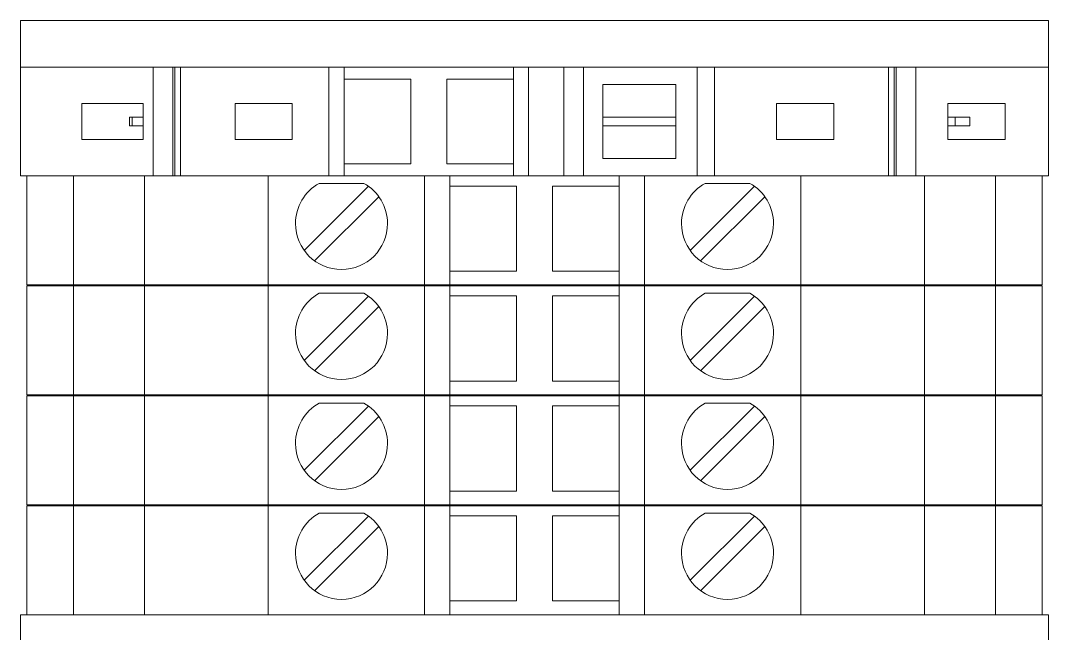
# Model space of a CAD drawing. Header units: millimetres. Extents: x 4962 to 7449, y 754 to 2938.
# Drawn here: x 7142.87 to 7191.47, y 1809.19 to 1838.17 of the extents above; entities that cross this region are included whole.
import ezdxf

# ---------------------------------------------------------------- set-up
doc = ezdxf.new("R2010")
doc.units = ezdxf.units.MM
doc.layers.add('000-PI-Oprema', color=30, linetype='Continuous', lineweight=5)
doc.layers.add('000-PI-ORMAR', color=2, linetype='Continuous')

msp = doc.modelspace()

# ---------------------------------------------------------------- linework, layer by layer
at = {"color": 0, "linetype": 'ByBlock', "lineweight": 0, "ltscale": 0.25}
for points in [[(7142.867, 1838.171), (7142.867, 1830.821), (7191.467, 1830.821), (7191.467, 1838.171), (7142.867, 1838.171)], [(7142.867, 1810.071), (7142.867, 1802.721), (7191.467, 1802.721), (7191.467, 1810.071), (7142.867, 1810.071)]]:
    msp.add_lwpolyline(points, dxfattribs=at)
at = {"layer": '000-PI-Oprema', "color": 0, "linetype": 'ByBlock', "lineweight": 0}
for p, q in [((7142.867, 1838.171), (7142.867, 1830.821)), ((7191.467, 1838.171), (7142.867, 1838.171)), ((7191.467, 1830.821), (7191.467, 1838.171)), ((7149.133, 1835.971), (7142.867, 1835.971)), ((7149.133, 1830.821), (7149.133, 1835.971)), ((7150.069, 1835.971), (7149.133, 1835.971)), ((7150.069, 1830.821), (7150.069, 1835.971)), ((7150.169, 1835.971), (7150.069, 1835.971)), ((7150.169, 1835.971), (7150.169, 1830.821)), ((7150.427, 1835.971), (7150.169, 1835.971)), ((7150.427, 1835.971), (7150.427, 1830.821)), ((7157.449, 1835.971), (7150.427, 1835.971)), ((7157.449, 1835.971), (7158.167, 1835.971)), ((7157.449, 1830.821), (7157.449, 1835.971)), ((7158.167, 1835.396), (7158.167, 1835.971)), ((7158.167, 1835.971), (7166.167, 1835.971)), ((7166.167, 1835.971), (7166.167, 1835.396)), ((7166.167, 1835.971), (7166.886, 1835.971)), ((7166.886, 1835.971), (7168.557, 1835.971)), ((7166.886, 1830.821), (7166.886, 1835.971)), ((7169.483, 1835.971), (7168.557, 1835.971)), ((7168.557, 1835.971), (7168.557, 1830.821)), ((7174.856, 1835.971), (7169.483, 1835.971)), ((7169.483, 1835.971), (7169.483, 1830.821)), ((7174.856, 1835.971), (7174.856, 1830.821)), ((7175.677, 1835.971), (7174.856, 1835.971)), ((7175.677, 1830.821), (7175.677, 1835.971)), ((7175.677, 1835.971), (7183.907, 1835.971)), ((7183.907, 1835.971), (7183.907, 1830.821)), ((7183.907, 1835.971), (7184.165, 1835.971)), ((7184.165, 1830.821), (7184.165, 1835.971)), ((7184.165, 1835.971), (7184.265, 1835.971)), ((7185.202, 1835.971), (7184.265, 1835.971)), ((7184.265, 1830.821), (7184.265, 1835.971)), ((7185.202, 1835.971), (7191.467, 1835.971)), ((7185.202, 1830.821), (7185.202, 1835.971)), ((7158.167, 1831.396), (7158.167, 1835.396)), ((7158.167, 1835.396), (7161.317, 1835.396)), ((7161.317, 1835.396), (7161.317, 1831.396)), ((7163.017, 1835.396), (7166.167, 1835.396)), ((7163.017, 1831.396), (7163.017, 1835.396)), ((7166.167, 1835.396), (7166.167, 1831.396)), ((7170.392, 1835.146), (7173.842, 1835.146)), ((7170.392, 1833.596), (7170.392, 1835.146)), ((7173.842, 1835.146), (7173.842, 1833.596)), ((7145.767, 1832.546), (7145.767, 1834.246)), ((7145.767, 1834.246), (7148.667, 1834.246)), ((7148.667, 1834.246), (7148.667, 1833.596)), ((7153.017, 1834.246), (7155.717, 1834.246)), ((7153.017, 1832.546), (7153.017, 1834.246)), ((7155.717, 1834.246), (7155.717, 1832.546)), ((7178.617, 1834.246), (7181.317, 1834.246)), ((7178.617, 1832.546), (7178.617, 1834.246)), ((7181.317, 1834.246), (7181.317, 1832.546)), ((7186.717, 1833.596), (7186.717, 1834.246)), ((7186.717, 1834.246), (7189.417, 1834.246)), ((7189.417, 1834.246), (7189.417, 1832.546)), ((7148.152, 1833.596), (7148.022, 1833.596)), ((7148.022, 1833.196), (7148.022, 1833.596)), ((7148.152, 1833.196), (7148.022, 1833.196)), ((7148.152, 1833.596), (7148.152, 1833.196)), ((7148.152, 1833.596), (7148.667, 1833.596)), ((7148.152, 1833.196), (7148.667, 1833.196)), ((7148.667, 1833.596), (7148.667, 1833.196)), ((7148.667, 1833.196), (7148.667, 1832.546)), ((7170.392, 1833.596), (7173.842, 1833.596)), ((7170.392, 1833.196), (7170.392, 1833.596)), ((7170.392, 1833.196), (7173.842, 1833.196)), ((7170.392, 1831.646), (7170.392, 1833.196)), ((7173.842, 1833.596), (7173.842, 1833.196)), ((7173.842, 1833.196), (7173.842, 1831.646)), ((7186.717, 1833.196), (7186.717, 1833.596)), ((7186.717, 1833.596), (7187.052, 1833.596)), ((7186.717, 1833.196), (7187.052, 1833.196)), ((7186.717, 1832.546), (7186.717, 1833.196)), ((7187.052, 1833.596), (7187.052, 1833.196)), ((7187.752, 1833.596), (7187.052, 1833.596)), ((7187.752, 1833.196), (7187.052, 1833.196)), ((7187.752, 1833.596), (7187.752, 1833.196)), ((7148.667, 1832.546), (7145.767, 1832.546)), ((7155.717, 1832.546), (7153.017, 1832.546)), ((7181.317, 1832.546), (7178.617, 1832.546)), ((7189.417, 1832.546), (7186.717, 1832.546)), ((7161.317, 1831.396), (7158.167, 1831.396)), ((7158.167, 1830.821), (7158.167, 1831.396)), ((7166.167, 1831.396), (7163.017, 1831.396)), ((7166.167, 1831.396), (7166.167, 1830.821)), ((7173.842, 1831.646), (7170.392, 1831.646)), ((7150.069, 1830.821), (7149.133, 1830.821)), ((7150.169, 1830.821), (7150.069, 1830.821)), ((7150.427, 1830.821), (7150.169, 1830.821)), ((7157.449, 1830.821), (7158.167, 1830.821)), ((7142.867, 1810.071), (7142.867, 1802.721)), ((7191.467, 1810.071), (7142.867, 1810.071)), ((7191.467, 1802.721), (7191.467, 1810.071))]:
    msp.add_line(p, q, dxfattribs=at)
at = {"layer": '000-PI-Oprema', "color": 0, "linetype": 'ByBlock', "lineweight": 0, "ltscale": 0.25}
msp.add_line((7191.467, 1830.821), (7142.867, 1830.821), dxfattribs=at)
at = {"layer": '000-PI-ORMAR', "color": 0, "linetype": 'ByBlock', "lineweight": 0}
for p, q in [((7143.167, 1830.821), (7143.167, 1830.821)), ((7145.367, 1830.821), (7143.167, 1830.821)), ((7143.167, 1830.821), (7143.167, 1825.671)), ((7145.367, 1830.821), (7145.367, 1830.821)), ((7145.367, 1830.821), (7146.959, 1830.821)), ((7145.367, 1830.821), (7145.367, 1825.671)), ((7146.959, 1830.821), (7149.101, 1830.821)), ((7147.417, 1830.821), (7147.417, 1830.821)), ((7148.728, 1830.821), (7148.728, 1825.671)), ((7149.485, 1830.821), (7149.101, 1830.821)), ((7151.993, 1830.821), (7149.485, 1830.821)), ((7149.667, 1830.821), (7149.667, 1830.821)), ((7151.167, 1830.821), (7151.167, 1830.821)), ((7151.993, 1830.821), (7154.567, 1830.821)), ((7152.317, 1830.821), (7152.317, 1830.821)), ((7154.567, 1830.821), (7161.967, 1830.821)), ((7154.567, 1830.821), (7154.567, 1825.671)), ((7157.367, 1830.821), (7157.367, 1830.821)), ((7161.967, 1830.821), (7163.167, 1830.821)), ((7161.967, 1830.821), (7161.967, 1825.671)), ((7163.167, 1830.821), (7163.167, 1830.821)), ((7163.167, 1830.821), (7171.167, 1830.821)), ((7163.167, 1830.821), (7163.167, 1825.671)), ((7171.167, 1830.821), (7171.167, 1830.821)), ((7171.167, 1830.821), (7172.367, 1830.821)), ((7171.167, 1830.821), (7171.167, 1825.671)), ((7172.367, 1830.821), (7179.767, 1830.821)), ((7172.367, 1830.821), (7172.367, 1825.671)), ((7179.767, 1830.821), (7182.341, 1830.821)), ((7179.767, 1830.821), (7179.767, 1825.671)), ((7184.849, 1830.821), (7182.341, 1830.821)), ((7183.167, 1830.821), (7183.167, 1830.821)), ((7183.467, 1830.821), (7183.467, 1830.821)), ((7184.367, 1830.821), (7184.367, 1830.821)), ((7185.233, 1830.821), (7184.849, 1830.821)), ((7185.233, 1830.821), (7187.375, 1830.821)), ((7185.606, 1830.821), (7185.606, 1825.671)), ((7186.917, 1830.821), (7186.917, 1830.821)), ((7187.375, 1830.821), (7188.967, 1830.821)), ((7188.967, 1830.821), (7188.967, 1830.821)), ((7188.967, 1830.821), (7190.167, 1830.821)), ((7188.967, 1830.821), (7188.967, 1825.671)), ((7189.667, 1830.821), (7189.667, 1830.821)), ((7190.167, 1830.821), (7190.167, 1830.821)), ((7190.167, 1830.821), (7190.484, 1830.821)), ((7191.167, 1830.821), (7190.484, 1830.821)), ((7191.167, 1830.821), (7191.167, 1830.821)), ((7191.167, 1830.821), (7191.167, 1825.671)), ((7159.313, 1830.337), (7156.277, 1827.301)), ((7156.984, 1830.471), (7156.984, 1830.471)), ((7159.101, 1830.471), (7156.984, 1830.471)), ((7159.101, 1830.471), (7159.101, 1830.471)), ((7159.313, 1830.337), (7159.313, 1830.337)), ((7163.167, 1830.346), (7166.317, 1830.346)), ((7163.167, 1830.346), (7163.167, 1830.346)), ((7166.317, 1830.346), (7166.317, 1826.321)), ((7166.317, 1830.346), (7166.317, 1830.346)), ((7168.017, 1826.321), (7168.017, 1830.346)), ((7168.017, 1830.346), (7171.167, 1830.346)), ((7168.017, 1830.346), (7168.017, 1830.346)), ((7171.167, 1830.346), (7171.167, 1830.346)), ((7177.563, 1830.337), (7174.527, 1827.301)), ((7175.234, 1830.471), (7175.234, 1830.471)), ((7177.351, 1830.471), (7175.234, 1830.471)), ((7177.351, 1830.471), (7177.351, 1830.471)), ((7177.563, 1830.337), (7177.563, 1830.337)), ((7156.772, 1826.806), (7159.808, 1829.842)), ((7159.808, 1829.842), (7159.808, 1829.842)), ((7161.967, 1829.871), (7161.967, 1827.271)), ((7161.967, 1829.871), (7161.967, 1829.871)), ((7172.367, 1829.871), (7172.367, 1827.271)), ((7172.367, 1829.871), (7172.367, 1829.871)), ((7175.022, 1826.806), (7178.058, 1829.842)), ((7178.058, 1829.842), (7178.058, 1829.842)), ((7156.277, 1827.301), (7156.277, 1827.301)), ((7161.967, 1827.271), (7161.967, 1827.271)), ((7172.367, 1827.271), (7172.367, 1827.271)), ((7174.527, 1827.301), (7174.527, 1827.301)), ((7156.772, 1826.806), (7156.772, 1826.806)), ((7175.022, 1826.806), (7175.022, 1826.806)), ((7166.317, 1826.321), (7163.167, 1826.321)), ((7163.167, 1826.321), (7163.167, 1826.321)), ((7166.317, 1826.321), (7166.317, 1826.321)), ((7171.167, 1826.321), (7168.017, 1826.321)), ((7168.017, 1826.321), (7168.017, 1826.321)), ((7171.167, 1826.321), (7171.167, 1826.321)), ((7145.367, 1825.671), (7143.167, 1825.671)), ((7143.167, 1825.671), (7143.167, 1825.671)), ((7143.167, 1825.621), (7143.167, 1825.621)), ((7145.367, 1825.621), (7143.167, 1825.621)), ((7143.167, 1825.621), (7143.167, 1820.471)), ((7145.367, 1825.671), (7146.959, 1825.671)), ((7145.367, 1825.671), (7145.367, 1825.671)), ((7145.367, 1825.621), (7145.367, 1825.621)), ((7145.367, 1825.621), (7146.959, 1825.621)), ((7145.367, 1825.621), (7145.367, 1820.471)), ((7146.959, 1825.671), (7149.101, 1825.671)), ((7146.959, 1825.621), (7149.101, 1825.621)), ((7147.417, 1825.671), (7147.417, 1825.671)), ((7147.417, 1825.621), (7147.417, 1825.621)), ((7148.728, 1825.621), (7148.728, 1820.471)), ((7149.101, 1825.671), (7149.485, 1825.671)), ((7149.485, 1825.621), (7149.101, 1825.621)), ((7149.485, 1825.671), (7151.993, 1825.671)), ((7151.993, 1825.621), (7149.485, 1825.621)), ((7149.667, 1825.671), (7149.667, 1825.671)), ((7149.667, 1825.621), (7149.667, 1825.621)), ((7151.167, 1825.621), (7151.167, 1825.621)), ((7151.993, 1825.671), (7154.567, 1825.671)), ((7151.993, 1825.621), (7154.567, 1825.621)), ((7152.317, 1825.671), (7152.317, 1825.671)), ((7152.317, 1825.621), (7152.317, 1825.621)), ((7154.567, 1825.671), (7161.967, 1825.671)), ((7154.567, 1825.621), (7161.967, 1825.621)), ((7154.567, 1825.621), (7154.567, 1820.471)), ((7157.367, 1825.671), (7157.367, 1825.671)), ((7157.367, 1825.621), (7157.367, 1825.621)), ((7161.967, 1825.671), (7163.167, 1825.671)), ((7161.967, 1825.621), (7163.167, 1825.621)), ((7161.967, 1825.621), (7161.967, 1820.471)), ((7163.167, 1825.671), (7171.167, 1825.671)), ((7163.167, 1825.671), (7163.167, 1825.671)), ((7163.167, 1825.621), (7163.167, 1825.621)), ((7163.167, 1825.621), (7171.167, 1825.621)), ((7163.167, 1825.621), (7163.167, 1820.471)), ((7171.167, 1825.671), (7172.367, 1825.671)), ((7171.167, 1825.671), (7171.167, 1825.671)), ((7171.167, 1825.621), (7171.167, 1825.621)), ((7171.167, 1825.621), (7172.367, 1825.621)), ((7171.167, 1825.621), (7171.167, 1820.471)), ((7172.367, 1825.671), (7179.767, 1825.671)), ((7172.367, 1825.621), (7179.767, 1825.621)), ((7172.367, 1825.621), (7172.367, 1820.471)), ((7179.767, 1825.671), (7182.341, 1825.671)), ((7179.767, 1825.621), (7182.341, 1825.621)), ((7179.767, 1825.621), (7179.767, 1820.471)), ((7182.341, 1825.671), (7184.849, 1825.671)), ((7184.849, 1825.621), (7182.341, 1825.621)), ((7183.167, 1825.621), (7183.167, 1825.621)), ((7183.467, 1825.671), (7183.467, 1825.671)), ((7183.467, 1825.621), (7183.467, 1825.621)), ((7184.367, 1825.671), (7184.367, 1825.671)), ((7184.367, 1825.621), (7184.367, 1825.621)), ((7184.849, 1825.671), (7185.233, 1825.671)), ((7185.233, 1825.621), (7184.849, 1825.621)), ((7185.233, 1825.671), (7187.375, 1825.671)), ((7185.233, 1825.621), (7187.375, 1825.621)), ((7185.606, 1825.621), (7185.606, 1820.471)), ((7186.917, 1825.671), (7186.917, 1825.671)), ((7186.917, 1825.621), (7186.917, 1825.621)), ((7187.375, 1825.671), (7188.967, 1825.671)), ((7187.375, 1825.621), (7188.967, 1825.621)), ((7188.967, 1825.671), (7190.167, 1825.671)), ((7188.967, 1825.671), (7188.967, 1825.671)), ((7188.967, 1825.621), (7188.967, 1825.621)), ((7188.967, 1825.621), (7190.167, 1825.621)), ((7188.967, 1825.621), (7188.967, 1820.471)), ((7189.667, 1825.621), (7189.667, 1825.621)), ((7190.167, 1825.671), (7190.484, 1825.671)), ((7190.167, 1825.671), (7190.167, 1825.671)), ((7190.167, 1825.621), (7190.167, 1825.621)), ((7190.167, 1825.621), (7190.484, 1825.621)), ((7191.167, 1825.671), (7190.484, 1825.671)), ((7191.167, 1825.621), (7190.484, 1825.621)), ((7191.167, 1825.671), (7191.167, 1825.671)), ((7191.167, 1825.621), (7191.167, 1825.621)), ((7191.167, 1825.621), (7191.167, 1820.471)), ((7159.313, 1825.137), (7156.277, 1822.101)), ((7156.984, 1825.271), (7156.984, 1825.271)), ((7159.101, 1825.271), (7156.984, 1825.271)), ((7159.101, 1825.271), (7159.101, 1825.271)), ((7159.313, 1825.137), (7159.313, 1825.137)), ((7163.167, 1825.146), (7166.317, 1825.146)), ((7163.167, 1825.146), (7163.167, 1825.146)), ((7166.317, 1825.146), (7166.317, 1821.121)), ((7166.317, 1825.146), (7166.317, 1825.146)), ((7168.017, 1821.121), (7168.017, 1825.146)), ((7168.017, 1825.146), (7171.167, 1825.146)), ((7168.017, 1825.146), (7168.017, 1825.146)), ((7171.167, 1825.146), (7171.167, 1825.146)), ((7177.563, 1825.137), (7174.527, 1822.101)), ((7175.234, 1825.271), (7175.234, 1825.271)), ((7177.351, 1825.271), (7175.234, 1825.271)), ((7177.351, 1825.271), (7177.351, 1825.271)), ((7177.563, 1825.137), (7177.563, 1825.137)), ((7156.772, 1821.606), (7159.808, 1824.642)), ((7159.808, 1824.642), (7159.808, 1824.642)), ((7161.967, 1824.671), (7161.967, 1822.071)), ((7161.967, 1824.671), (7161.967, 1824.671)), ((7172.367, 1824.671), (7172.367, 1822.071)), ((7172.367, 1824.671), (7172.367, 1824.671)), ((7175.022, 1821.606), (7178.058, 1824.642)), ((7178.058, 1824.642), (7178.058, 1824.642)), ((7156.277, 1822.101), (7156.277, 1822.101)), ((7161.967, 1822.071), (7161.967, 1822.071)), ((7172.367, 1822.071), (7172.367, 1822.071)), ((7174.527, 1822.101), (7174.527, 1822.101)), ((7156.772, 1821.606), (7156.772, 1821.606)), ((7175.022, 1821.606), (7175.022, 1821.606)), ((7166.317, 1821.121), (7163.167, 1821.121)), ((7163.167, 1821.121), (7163.167, 1821.121)), ((7166.317, 1821.121), (7166.317, 1821.121)), ((7171.167, 1821.121), (7168.017, 1821.121)), ((7168.017, 1821.121), (7168.017, 1821.121)), ((7171.167, 1821.121), (7171.167, 1821.121)), ((7145.367, 1820.471), (7143.167, 1820.471)), ((7143.167, 1820.471), (7143.167, 1820.471)), ((7143.167, 1820.421), (7143.167, 1820.421)), ((7145.367, 1820.421), (7143.167, 1820.421)), ((7143.167, 1820.421), (7143.167, 1815.271)), ((7145.367, 1820.471), (7146.959, 1820.471)), ((7145.367, 1820.471), (7145.367, 1820.471)), ((7145.367, 1820.421), (7145.367, 1820.421)), ((7145.367, 1820.421), (7146.959, 1820.421)), ((7145.367, 1820.421), (7145.367, 1815.271)), ((7146.959, 1820.471), (7149.101, 1820.471)), ((7146.959, 1820.421), (7149.101, 1820.421)), ((7147.417, 1820.471), (7147.417, 1820.471)), ((7147.417, 1820.421), (7147.417, 1820.421)), ((7148.728, 1820.421), (7148.728, 1815.271)), ((7149.101, 1820.471), (7149.485, 1820.471)), ((7149.485, 1820.421), (7149.101, 1820.421)), ((7149.485, 1820.471), (7151.993, 1820.471)), ((7151.993, 1820.421), (7149.485, 1820.421)), ((7149.667, 1820.471), (7149.667, 1820.471)), ((7149.667, 1820.421), (7149.667, 1820.421)), ((7151.167, 1820.421), (7151.167, 1820.421)), ((7151.993, 1820.471), (7154.567, 1820.471)), ((7151.993, 1820.421), (7154.567, 1820.421)), ((7152.317, 1820.471), (7152.317, 1820.471)), ((7152.317, 1820.421), (7152.317, 1820.421)), ((7154.567, 1820.471), (7161.967, 1820.471)), ((7154.567, 1820.421), (7161.967, 1820.421)), ((7154.567, 1820.421), (7154.567, 1815.271)), ((7156.984, 1820.071), (7156.984, 1820.071)), ((7159.101, 1820.071), (7156.984, 1820.071)), ((7157.367, 1820.471), (7157.367, 1820.471)), ((7157.367, 1820.421), (7157.367, 1820.421)), ((7159.101, 1820.071), (7159.101, 1820.071)), ((7161.967, 1820.471), (7163.167, 1820.471)), ((7161.967, 1820.421), (7163.167, 1820.421)), ((7161.967, 1820.421), (7161.967, 1815.271)), ((7163.167, 1820.471), (7171.167, 1820.471)), ((7163.167, 1820.471), (7163.167, 1820.471)), ((7163.167, 1820.421), (7163.167, 1820.421)), ((7163.167, 1820.421), (7171.167, 1820.421)), ((7163.167, 1820.421), (7163.167, 1815.271)), ((7171.167, 1820.471), (7172.367, 1820.471)), ((7171.167, 1820.471), (7171.167, 1820.471)), ((7171.167, 1820.421), (7171.167, 1820.421)), ((7171.167, 1820.421), (7172.367, 1820.421)), ((7171.167, 1820.421), (7171.167, 1815.271)), ((7172.367, 1820.471), (7179.767, 1820.471)), ((7172.367, 1820.421), (7179.767, 1820.421)), ((7172.367, 1820.421), (7172.367, 1815.271)), ((7175.234, 1820.071), (7175.234, 1820.071)), ((7177.351, 1820.071), (7175.234, 1820.071)), ((7177.351, 1820.071), (7177.351, 1820.071)), ((7179.767, 1820.471), (7182.341, 1820.471)), ((7179.767, 1820.421), (7182.341, 1820.421)), ((7179.767, 1820.421), (7179.767, 1815.271)), ((7182.341, 1820.471), (7184.849, 1820.471)), ((7184.849, 1820.421), (7182.341, 1820.421)), ((7183.167, 1820.421), (7183.167, 1820.421)), ((7183.467, 1820.471), (7183.467, 1820.471)), ((7183.467, 1820.421), (7183.467, 1820.421)), ((7184.367, 1820.471), (7184.367, 1820.471)), ((7184.367, 1820.421), (7184.367, 1820.421)), ((7184.849, 1820.471), (7185.233, 1820.471)), ((7185.233, 1820.421), (7184.849, 1820.421)), ((7185.233, 1820.471), (7187.375, 1820.471)), ((7185.233, 1820.421), (7187.375, 1820.421)), ((7185.606, 1820.421), (7185.606, 1815.271)), ((7186.917, 1820.471), (7186.917, 1820.471)), ((7186.917, 1820.421), (7186.917, 1820.421)), ((7187.375, 1820.471), (7188.967, 1820.471)), ((7187.375, 1820.421), (7188.967, 1820.421)), ((7188.967, 1820.471), (7190.167, 1820.471)), ((7188.967, 1820.471), (7188.967, 1820.471)), ((7188.967, 1820.421), (7188.967, 1820.421)), ((7188.967, 1820.421), (7190.167, 1820.421)), ((7188.967, 1820.421), (7188.967, 1815.271)), ((7189.667, 1820.421), (7189.667, 1820.421)), ((7190.167, 1820.471), (7190.484, 1820.471)), ((7190.167, 1820.471), (7190.167, 1820.471)), ((7190.167, 1820.421), (7190.167, 1820.421)), ((7190.167, 1820.421), (7190.484, 1820.421)), ((7191.167, 1820.471), (7190.484, 1820.471)), ((7191.167, 1820.421), (7190.484, 1820.421)), ((7191.167, 1820.471), (7191.167, 1820.471)), ((7191.167, 1820.421), (7191.167, 1820.421)), ((7191.167, 1820.421), (7191.167, 1815.271)), ((7159.313, 1819.937), (7156.277, 1816.901)), ((7159.313, 1819.937), (7159.313, 1819.937)), ((7163.167, 1819.946), (7166.317, 1819.946)), ((7163.167, 1819.946), (7163.167, 1819.946)), ((7166.317, 1819.946), (7166.317, 1815.921)), ((7166.317, 1819.946), (7166.317, 1819.946)), ((7168.017, 1815.921), (7168.017, 1819.946)), ((7168.017, 1819.946), (7171.167, 1819.946)), ((7168.017, 1819.946), (7168.017, 1819.946)), ((7171.167, 1819.946), (7171.167, 1819.946)), ((7177.563, 1819.937), (7174.527, 1816.901)), ((7177.563, 1819.937), (7177.563, 1819.937)), ((7156.772, 1816.406), (7159.808, 1819.442)), ((7159.808, 1819.442), (7159.808, 1819.442)), ((7161.967, 1819.471), (7161.967, 1816.871)), ((7161.967, 1819.471), (7161.967, 1819.471)), ((7172.367, 1819.471), (7172.367, 1816.871)), ((7172.367, 1819.471), (7172.367, 1819.471)), ((7175.022, 1816.406), (7178.058, 1819.442)), ((7178.058, 1819.442), (7178.058, 1819.442)), ((7156.277, 1816.901), (7156.277, 1816.901)), ((7161.967, 1816.871), (7161.967, 1816.871)), ((7172.367, 1816.871), (7172.367, 1816.871)), ((7174.527, 1816.901), (7174.527, 1816.901)), ((7156.772, 1816.406), (7156.772, 1816.406)), ((7175.022, 1816.406), (7175.022, 1816.406)), ((7166.317, 1815.921), (7163.167, 1815.921)), ((7163.167, 1815.921), (7163.167, 1815.921)), ((7166.317, 1815.921), (7166.317, 1815.921)), ((7171.167, 1815.921), (7168.017, 1815.921)), ((7168.017, 1815.921), (7168.017, 1815.921)), ((7171.167, 1815.921), (7171.167, 1815.921)), ((7145.367, 1815.271), (7143.167, 1815.271)), ((7143.167, 1815.271), (7143.167, 1815.271)), ((7143.167, 1815.221), (7143.167, 1815.221)), ((7145.367, 1815.221), (7143.167, 1815.221)), ((7143.167, 1815.221), (7143.167, 1810.071)), ((7145.367, 1815.271), (7146.959, 1815.271)), ((7145.367, 1815.271), (7145.367, 1815.271)), ((7145.367, 1815.221), (7145.367, 1815.221)), ((7145.367, 1815.221), (7146.959, 1815.221)), ((7145.367, 1815.221), (7145.367, 1810.071)), ((7146.959, 1815.271), (7149.101, 1815.271)), ((7146.959, 1815.221), (7149.101, 1815.221)), ((7147.417, 1815.271), (7147.417, 1815.271)), ((7147.417, 1815.221), (7147.417, 1815.221)), ((7148.728, 1815.221), (7148.728, 1810.071)), ((7149.101, 1815.271), (7149.485, 1815.271)), ((7149.485, 1815.221), (7149.101, 1815.221)), ((7149.485, 1815.271), (7151.993, 1815.271)), ((7151.993, 1815.221), (7149.485, 1815.221)), ((7149.667, 1815.271), (7149.667, 1815.271)), ((7149.667, 1815.221), (7149.667, 1815.221)), ((7151.167, 1815.221), (7151.167, 1815.221)), ((7151.993, 1815.271), (7154.567, 1815.271)), ((7151.993, 1815.221), (7154.567, 1815.221)), ((7152.317, 1815.271), (7152.317, 1815.271)), ((7152.317, 1815.221), (7152.317, 1815.221)), ((7154.567, 1815.271), (7161.967, 1815.271)), ((7154.567, 1815.221), (7161.967, 1815.221)), ((7154.567, 1815.221), (7154.567, 1810.071)), ((7157.367, 1815.271), (7157.367, 1815.271)), ((7157.367, 1815.221), (7157.367, 1815.221)), ((7161.967, 1815.271), (7163.167, 1815.271)), ((7161.967, 1815.221), (7163.167, 1815.221)), ((7161.967, 1815.221), (7161.967, 1810.071)), ((7163.167, 1815.271), (7171.167, 1815.271)), ((7163.167, 1815.271), (7163.167, 1815.271)), ((7163.167, 1815.221), (7163.167, 1815.221)), ((7163.167, 1815.221), (7171.167, 1815.221)), ((7163.167, 1815.221), (7163.167, 1810.071)), ((7171.167, 1815.271), (7172.367, 1815.271)), ((7171.167, 1815.271), (7171.167, 1815.271)), ((7171.167, 1815.221), (7171.167, 1815.221)), ((7171.167, 1815.221), (7172.367, 1815.221)), ((7171.167, 1815.221), (7171.167, 1810.071)), ((7172.367, 1815.271), (7179.767, 1815.271)), ((7172.367, 1815.221), (7179.767, 1815.221)), ((7172.367, 1815.221), (7172.367, 1810.071)), ((7179.767, 1815.271), (7182.341, 1815.271)), ((7179.767, 1815.221), (7182.341, 1815.221)), ((7179.767, 1815.221), (7179.767, 1810.071)), ((7182.341, 1815.271), (7184.849, 1815.271)), ((7184.849, 1815.221), (7182.341, 1815.221)), ((7183.167, 1815.221), (7183.167, 1815.221)), ((7183.467, 1815.271), (7183.467, 1815.271)), ((7183.467, 1815.221), (7183.467, 1815.221)), ((7184.367, 1815.271), (7184.367, 1815.271)), ((7184.367, 1815.221), (7184.367, 1815.221)), ((7184.849, 1815.271), (7185.233, 1815.271)), ((7185.233, 1815.221), (7184.849, 1815.221)), ((7185.233, 1815.271), (7187.375, 1815.271)), ((7185.233, 1815.221), (7187.375, 1815.221)), ((7185.606, 1815.221), (7185.606, 1810.071)), ((7186.917, 1815.271), (7186.917, 1815.271)), ((7186.917, 1815.221), (7186.917, 1815.221)), ((7187.375, 1815.271), (7188.967, 1815.271)), ((7187.375, 1815.221), (7188.967, 1815.221)), ((7188.967, 1815.271), (7190.167, 1815.271)), ((7188.967, 1815.271), (7188.967, 1815.271)), ((7188.967, 1815.221), (7188.967, 1815.221)), ((7188.967, 1815.221), (7190.167, 1815.221)), ((7188.967, 1815.221), (7188.967, 1810.071)), ((7189.667, 1815.221), (7189.667, 1815.221)), ((7190.167, 1815.271), (7190.484, 1815.271)), ((7190.167, 1815.271), (7190.167, 1815.271)), ((7190.167, 1815.221), (7190.167, 1815.221)), ((7190.167, 1815.221), (7190.484, 1815.221)), ((7191.167, 1815.271), (7190.484, 1815.271)), ((7191.167, 1815.221), (7190.484, 1815.221)), ((7191.167, 1815.271), (7191.167, 1815.271)), ((7191.167, 1815.221), (7191.167, 1815.221)), ((7191.167, 1815.221), (7191.167, 1810.071)), ((7159.313, 1814.737), (7156.277, 1811.701)), ((7156.984, 1814.871), (7156.984, 1814.871)), ((7159.101, 1814.871), (7156.984, 1814.871)), ((7159.101, 1814.871), (7159.101, 1814.871)), ((7159.313, 1814.737), (7159.313, 1814.737)), ((7163.167, 1814.746), (7166.317, 1814.746)), ((7163.167, 1814.746), (7163.167, 1814.746)), ((7166.317, 1814.746), (7166.317, 1810.721)), ((7166.317, 1814.746), (7166.317, 1814.746)), ((7168.017, 1810.721), (7168.017, 1814.746)), ((7168.017, 1814.746), (7171.167, 1814.746)), ((7168.017, 1814.746), (7168.017, 1814.746)), ((7171.167, 1814.746), (7171.167, 1814.746)), ((7177.563, 1814.737), (7174.527, 1811.701)), ((7175.234, 1814.871), (7175.234, 1814.871)), ((7177.351, 1814.871), (7175.234, 1814.871)), ((7177.351, 1814.871), (7177.351, 1814.871)), ((7177.563, 1814.737), (7177.563, 1814.737)), ((7156.772, 1811.206), (7159.808, 1814.242)), ((7159.808, 1814.242), (7159.808, 1814.242)), ((7161.967, 1814.271), (7161.967, 1811.671)), ((7161.967, 1814.271), (7161.967, 1814.271)), ((7172.367, 1814.271), (7172.367, 1811.671)), ((7172.367, 1814.271), (7172.367, 1814.271)), ((7175.022, 1811.206), (7178.058, 1814.242)), ((7178.058, 1814.242), (7178.058, 1814.242)), ((7156.277, 1811.701), (7156.277, 1811.701)), ((7161.967, 1811.671), (7161.967, 1811.671)), ((7172.367, 1811.671), (7172.367, 1811.671)), ((7174.527, 1811.701), (7174.527, 1811.701)), ((7156.772, 1811.206), (7156.772, 1811.206)), ((7175.022, 1811.206), (7175.022, 1811.206)), ((7166.317, 1810.721), (7163.167, 1810.721)), ((7163.167, 1810.721), (7163.167, 1810.721)), ((7166.317, 1810.721), (7166.317, 1810.721)), ((7171.167, 1810.721), (7168.017, 1810.721)), ((7168.017, 1810.721), (7168.017, 1810.721)), ((7171.167, 1810.721), (7171.167, 1810.721)), ((7145.367, 1810.071), (7143.167, 1810.071)), ((7143.167, 1810.071), (7143.167, 1810.071)), ((7145.367, 1810.071), (7146.959, 1810.071)), ((7145.367, 1810.071), (7145.367, 1810.071)), ((7146.959, 1810.071), (7149.101, 1810.071)), ((7147.417, 1810.071), (7147.417, 1810.071)), ((7149.101, 1810.071), (7149.485, 1810.071)), ((7149.485, 1810.071), (7151.993, 1810.071)), ((7149.667, 1810.071), (7149.667, 1810.071)), ((7151.993, 1810.071), (7154.567, 1810.071)), ((7152.317, 1810.071), (7152.317, 1810.071)), ((7154.567, 1810.071), (7161.967, 1810.071)), ((7157.367, 1810.071), (7157.367, 1810.071)), ((7161.967, 1810.071), (7163.167, 1810.071)), ((7163.167, 1810.071), (7171.167, 1810.071)), ((7163.167, 1810.071), (7163.167, 1810.071)), ((7171.167, 1810.071), (7172.367, 1810.071)), ((7171.167, 1810.071), (7171.167, 1810.071)), ((7172.367, 1810.071), (7179.767, 1810.071)), ((7179.767, 1810.071), (7182.341, 1810.071)), ((7182.341, 1810.071), (7184.849, 1810.071)), ((7183.467, 1810.071), (7183.467, 1810.071)), ((7184.367, 1810.071), (7184.367, 1810.071)), ((7184.849, 1810.071), (7185.233, 1810.071)), ((7185.233, 1810.071), (7187.375, 1810.071)), ((7186.917, 1810.071), (7186.917, 1810.071)), ((7187.375, 1810.071), (7188.967, 1810.071)), ((7188.967, 1810.071), (7190.167, 1810.071)), ((7188.967, 1810.071), (7188.967, 1810.071)), ((7190.167, 1810.071), (7190.484, 1810.071)), ((7190.167, 1810.071), (7190.167, 1810.071)), ((7191.167, 1810.071), (7190.484, 1810.071)), ((7191.167, 1810.071), (7191.167, 1810.071))]:
    msp.add_line(p, q, dxfattribs=at)
for centre, start, end in [((7158.042, 1828.571), 119.1246, 180), ((7158.042, 1828.571), 0, 60.8754), ((7176.292, 1828.571), 119.1246, 180), ((7176.292, 1828.571), 0, 60.8754), ((7158.042, 1828.571), 180, 0), ((7176.292, 1828.571), 180, 0), ((7158.042, 1823.371), 119.1246, 180), ((7158.042, 1823.371), 0, 60.8754), ((7176.292, 1823.371), 119.1246, 180), ((7176.292, 1823.371), 0, 60.8754), ((7158.042, 1823.371), 180, 0), ((7176.292, 1823.371), 180, 0), ((7158.042, 1818.171), 119.1246, 180), ((7158.042, 1818.171), 0, 60.8754), ((7176.292, 1818.171), 119.1246, 180), ((7176.292, 1818.171), 0, 60.8754), ((7158.042, 1818.171), 180, 0), ((7176.292, 1818.171), 180, 0), ((7158.042, 1812.971), 119.1246, 180), ((7158.042, 1812.971), 0, 60.8754), ((7176.292, 1812.971), 119.1246, 180), ((7176.292, 1812.971), 0, 60.8754), ((7158.042, 1812.971), 180, 0), ((7176.292, 1812.971), 180, 0)]:
    msp.add_arc(centre, 2.175, start, end, dxfattribs=at)

doc.saveas('drawing.dxf')
